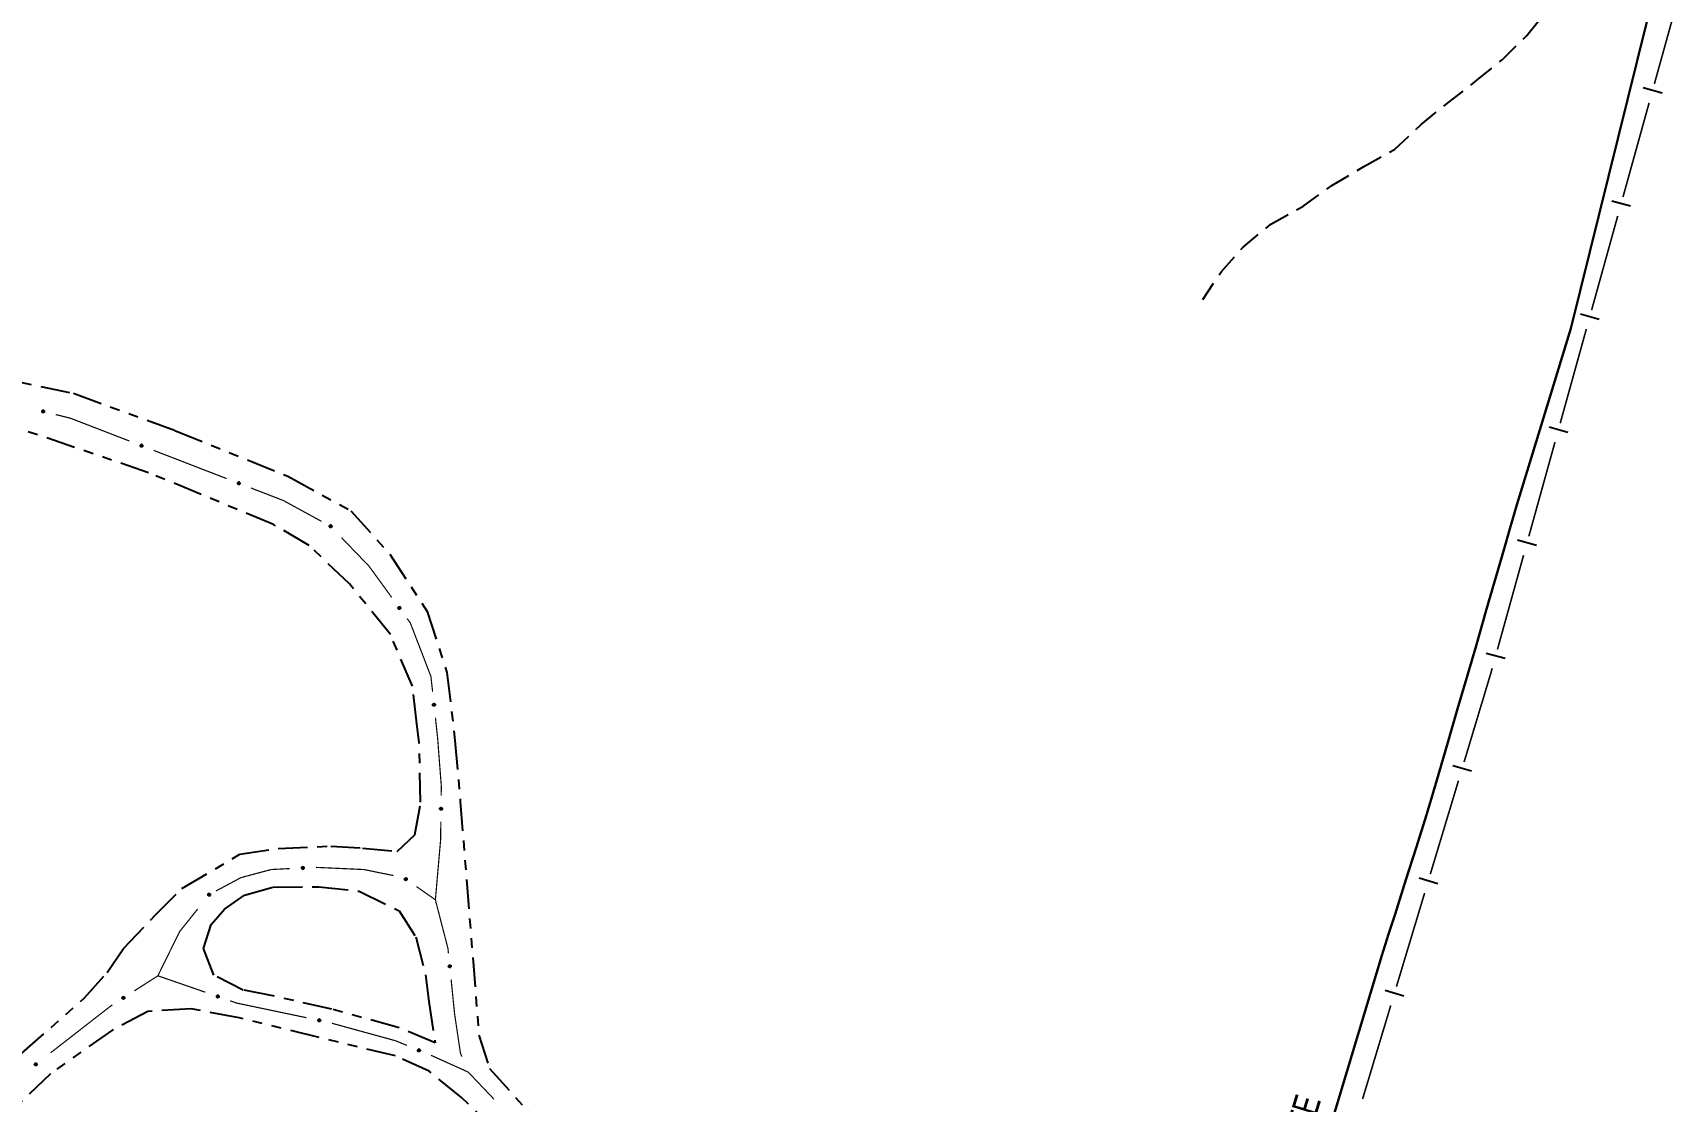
# Model space of a CAD drawing. Extents: x 200604 to 201918, y 4843538 to 4845237.
# Drawn here: x 201422.5 to 201674.4, y 4844060 to 4844223.9 of the extents above; entities that cross this region are included whole.
import ezdxf

# ---------------------------------------------------------------- set-up
doc = ezdxf.new("R2010")
doc.units = 0
doc.header["$LTSCALE"] = 1.5
doc.header["$MEASUREMENT"] = 0
doc.linetypes.add('TRACO_15', pattern=[3, 2, -1])
doc.linetypes.add('TRACO_25', pattern=[8, 3, -1, 1, -1, 1, -1])
for name, color, linetype in [('CD_MALHA_LOTES', 7, 'CONTINUOUS'), ('LM-LIM-SETORES-BAIRROS', 250, 'CONTINUOUS'), ('RU-QUADRA', 210, 'CONTINUOUS'), ('SV-CAMINHO-TRILHA', 20, 'CONTINUOUS'), ('SV-EIXO-RUA-N-PAV', 6, 'CONTINUOUS'), ('SV-RUA-NAO-PAV', 7, 'CONTINUOUS'), ('SV-TXT-RUA-N-PAV', 7, 'CONTINUOUS')]:
    doc.layers.add(name, color=color, linetype=linetype)
doc.styles.add('ARIAL', font='ARIAL.SHX')

msp = doc.modelspace()

# ---------------------------------------------------------------- linework, layer by layer
at = {"layer": 'CD_MALHA_LOTES', "linetype": 'Continuous', "flags": 128}
msp.add_lwpolyline([(201671.460583, 4844231.195954), (201658.42, 4844178.56), (201652.33, 4844158.66), (201650.15, 4844151.51), (201649.07, 4844147.82), (201648.18, 4844144.74), (201645.5, 4844135.51), (201643.88, 4844129.9), (201642.57, 4844125.38), (201641.05, 4844120.2), (201639.66, 4844115.43), (201638.12, 4844110.17), (201636.36, 4844104.12), (201634.69, 4844098.88), (201633.13, 4844093.97), (201631.46, 4844088.73), (201630.48, 4844085.66), (201629.43, 4844082.36), (201593.89, 4843964.3), (201574.04, 4843900.19)], dxfattribs=at)
at = {"layer": 'LM-LIM-SETORES-BAIRROS', "const_width": 0.25}
for points in [[(201674.296413, 4844227.100484), (201671.231654, 4844216.055785)], [(201670.429503, 4844213.165015), (201666.418748, 4844198.711162)], [(201665.616597, 4844195.820392), (201661.605842, 4844181.366539)], [(201660.803691, 4844178.475769), (201656.792937, 4844164.021917)], [(201655.990786, 4844161.131146), (201651.980031, 4844146.677294)], [(201651.17788, 4844143.786524), (201647.167125, 4844129.332671)], [(201646.364974, 4844126.441901), (201646.156109, 4844125.689201)], [(201646.156109, 4844125.689201), (201642.055304, 4844112.074527)], [(201641.190086, 4844109.202003), (201636.863995, 4844094.83938)], [(201635.998777, 4844091.966855), (201631.672685, 4844077.604232)], [(201630.807467, 4844074.731708), (201626.481376, 4844060.369085)]]:
    msp.add_lwpolyline(points, dxfattribs=at)
at = {"layer": 'LM-LIM-SETORES-BAIRROS'}
for points in [[(201669.518885, 4844215.49327), (201672.409655, 4844214.691119)], [(201664.705979, 4844198.148648), (201667.59675, 4844197.346497)], [(201659.893073, 4844180.804025), (201662.783844, 4844180.001874)], [(201655.080168, 4844163.459402), (201657.970938, 4844162.657251)], [(201650.267262, 4844146.114779), (201653.158032, 4844145.312628)], [(201645.454356, 4844128.770157), (201648.345127, 4844127.968006)], [(201640.330636, 4844111.549628), (201643.20316, 4844110.68441)], [(201635.139326, 4844094.314481), (201638.011851, 4844093.449262)], [(201629.948017, 4844077.079333), (201632.820542, 4844076.214115)]]:
    msp.add_lwpolyline(points, dxfattribs=at)
at = {"layer": 'RU-QUADRA', "linetype": 'Continuous', "flags": 128}
msp.add_lwpolyline([(201574.04, 4843900.19), (201593.89, 4843964.3), (201629.43, 4844082.36), (201630.48, 4844085.66), (201631.46, 4844088.73), (201633.13, 4844093.97), (201634.69, 4844098.88), (201636.36, 4844104.12), (201638.12, 4844110.17), (201639.66, 4844115.43), (201641.05, 4844120.2), (201642.57, 4844125.38), (201643.88, 4844129.9), (201645.5, 4844135.51), (201648.18, 4844144.74), (201649.07, 4844147.82), (201650.15, 4844151.51), (201652.33, 4844158.66), (201658.42, 4844178.56), (201671.460583, 4844231.195954)], dxfattribs=at)
at = {"layer": 'SV-CAMINHO-TRILHA', "linetype": 'TRACO_15'}
msp.add_polyline3d([(201601.97, 4844183.02, 4.28), (201604.83, 4844187.29, 4.28), (201608.17, 4844191.05, 4.28), (201612.43, 4844194.56, 4.28), (201617.34, 4844197.28, 4.27), (201621.77, 4844200.49, 4.2), (201626.7, 4844203.41, 4.22), (201631.36, 4844206.02, 4.21), (201635.45, 4844209.83, 4.21), (201639.52, 4844213.13, 4.21), (201643.97, 4844216.6, 4.21), (201647.9, 4844219.78, 4.2), (201651.66, 4844223.49, 4.18), (201655.27, 4844227.94, 4.52)], dxfattribs=at)
at = {"layer": 'SV-EIXO-RUA-N-PAV'}
for points in [[(201424.232865, 4844165.689213), (201424.191327, 4844165.663394), (201424.150347, 4844165.649698), (201424.11288, 4844165.648113), (201424.079406, 4844165.655345), (201424.045994, 4844165.6666), (201424.014812, 4844165.685381), (201423.98482, 4844165.713891), (201423.958628, 4844165.755378), (201423.947357, 4844165.798279), (201423.943837, 4844165.834928), (201423.949368, 4844165.870267), (201423.960847, 4844165.902542), (201423.981425, 4844165.934288), (201424.010615, 4844165.9644), (201424.052969, 4844165.989727), (201424.093236, 4844166.002879), (201424.129516, 4844166.003461), (201424.165008, 4844165.997675), (201424.198981, 4844165.985775), (201424.229484, 4844165.967163), (201424.25975, 4844165.93772), (201424.284194, 4844165.895585), (201424.297769, 4844165.855573), (201424.298861, 4844165.819311), (201424.292378, 4844165.784497), (201424.281496, 4844165.750848), (201424.263923, 4844165.718716), (201424.232865, 4844165.689213)], [(201439.301301, 4844160.423584), (201439.256859, 4844160.403163), (201439.214489, 4844160.3947), (201439.177118, 4844160.397813), (201439.144811, 4844160.409174), (201439.113069, 4844160.42452), (201439.08448, 4844160.447053), (201439.058289, 4844160.47909), (201439.037491, 4844160.523527), (201439.031674, 4844160.567501), (201439.032765, 4844160.604303), (201439.042673, 4844160.638672), (201439.058097, 4844160.669258), (201439.082485, 4844160.698181), (201439.115211, 4844160.724406), (201439.1604, 4844160.744238), (201439.201996, 4844160.75225), (201439.238064, 4844160.74829), (201439.272553, 4844160.738111), (201439.304772, 4844160.722056), (201439.332708, 4844160.699775), (201439.359053, 4844160.666778), (201439.378036, 4844160.621917), (201439.386501, 4844160.580521), (201439.383048, 4844160.544407), (201439.372263, 4844160.510678), (201439.357258, 4844160.478653), (201439.335804, 4844160.448972), (201439.301301, 4844160.423584)], [(201454.225267, 4844154.655117), (201454.180826, 4844154.634696), (201454.138455, 4844154.626232), (201454.101084, 4844154.629345), (201454.068778, 4844154.640707), (201454.037036, 4844154.656053), (201454.008447, 4844154.678585), (201453.982256, 4844154.710622), (201453.961458, 4844154.755059), (201453.955641, 4844154.799034), (201453.956732, 4844154.835835), (201453.966639, 4844154.870205), (201453.982064, 4844154.900791), (201454.006452, 4844154.929713), (201454.039177, 4844154.955938), (201454.084366, 4844154.97577), (201454.125962, 4844154.983782), (201454.16203, 4844154.979823), (201454.19652, 4844154.969643), (201454.228738, 4844154.953588), (201454.256674, 4844154.931308), (201454.28302, 4844154.898311), (201454.302003, 4844154.85345), (201454.310468, 4844154.812054), (201454.307015, 4844154.77594), (201454.296229, 4844154.74221), (201454.281225, 4844154.710186), (201454.259771, 4844154.680505), (201454.225267, 4844154.655117)], [(201468.283328, 4844148.044517), (201468.236599, 4844148.03008), (201468.193486, 4844148.027228), (201468.156842, 4844148.035199), (201468.126298, 4844148.050686), (201468.096834, 4844148.070049), (201468.071436, 4844148.096126), (201468.049657, 4844148.131311), (201468.034846, 4844148.178086), (201468.034827, 4844148.222443), (201468.04072, 4844148.258786), (201468.055035, 4844148.291566), (201468.074325, 4844148.319873), (201468.102284, 4844148.34536), (201468.138157, 4844148.367082), (201468.185551, 4844148.380837), (201468.227837, 4844148.383343), (201468.263078, 4844148.374702), (201468.295941, 4844148.360102), (201468.325785, 4844148.339973), (201468.350569, 4844148.314233), (201468.372375, 4844148.278075), (201468.385331, 4844148.231117), (201468.388312, 4844148.18897), (201468.380168, 4844148.153617), (201468.365066, 4844148.121587), (201468.346004, 4844148.091799), (201468.320854, 4844148.065176), (201468.283328, 4844148.044517)], [(201478.759284, 4844135.504455), (201478.710872, 4844135.511405), (201478.670685, 4844135.527277), (201478.640977, 4844135.550162), (201478.619998, 4844135.57723), (201478.601655, 4844135.60734), (201478.589859, 4844135.641777), (201478.585233, 4844135.682898), (201478.591863, 4844135.731511), (201478.610828, 4844135.77161), (201478.631707, 4844135.801935), (201478.658672, 4844135.825436), (201478.688221, 4844135.842765), (201478.724397, 4844135.853836), (201478.766115, 4844135.858117), (201478.814836, 4844135.850267), (201478.854127, 4844135.834436), (201478.882281, 4844135.811546), (201478.905735, 4844135.784287), (201478.924093, 4844135.753323), (201478.935478, 4844135.719452), (201478.939713, 4844135.677441), (201478.931328, 4844135.629456), (201478.915986, 4844135.590087), (201478.893497, 4844135.56162), (201478.86614, 4844135.539133), (201478.836164, 4844135.520368), (201478.802041, 4844135.507069), (201478.759284, 4844135.504455)], [(201483.976112, 4844120.688207), (201483.937566, 4844120.71831), (201483.910593, 4844120.752065), (201483.896199, 4844120.786693), (201483.891459, 4844120.820609), (201483.890517, 4844120.855854), (201483.897408, 4844120.891597), (201483.913842, 4844120.929574), (201483.943769, 4844120.968453), (201483.980163, 4844120.993811), (201484.013357, 4844121.009739), (201484.048439, 4844121.016718), (201484.082692, 4844121.01706), (201484.119584, 4844121.008674), (201484.157907, 4844120.991643), (201484.196273, 4844120.960605), (201484.22249, 4844120.927332), (201484.235532, 4844120.893472), (201484.242326, 4844120.858159), (201484.242856, 4844120.822166), (201484.23589, 4844120.787119), (201484.218673, 4844120.748564), (201484.187536, 4844120.711102), (201484.154648, 4844120.684576), (201484.120981, 4844120.671061), (201484.086064, 4844120.665156), (201484.050726, 4844120.663781), (201484.014508, 4844120.669212), (201483.976112, 4844120.688207)], [(201485.032246, 4844104.752547), (201484.997636, 4844104.787103), (201484.974956, 4844104.82388), (201484.964869, 4844104.859999), (201484.964278, 4844104.89424), (201484.967618, 4844104.929338), (201484.978794, 4844104.963982), (201484.999714, 4844104.999685), (201485.034135, 4844105.034647), (201485.073337, 4844105.055403), (201485.108218, 4844105.067187), (201485.143887, 4844105.069859), (201485.177929, 4844105.066043), (201485.213531, 4844105.053245), (201485.249505, 4844105.031691), (201485.283823, 4844104.996228), (201485.30581, 4844104.96002), (201485.314649, 4844104.924829), (201485.317109, 4844104.888952), (201485.313269, 4844104.853161), (201485.302103, 4844104.819217), (201485.280337, 4844104.783036), (201485.244886, 4844104.749628), (201485.209023, 4844104.727286), (201485.173965, 4844104.717955), (201485.13859, 4844104.716329), (201485.103346, 4844104.719251), (201485.068054, 4844104.729035), (201485.032246, 4844104.752547)], [(201463.799895, 4844095.919441), (201463.832158, 4844095.956198), (201463.867403, 4844095.981192), (201463.902799, 4844095.993577), (201463.936931, 4844095.996366), (201463.972172, 4844095.995286), (201464.007461, 4844095.986358), (201464.044434, 4844095.967774), (201464.081534, 4844095.935668), (201464.104765, 4844095.89788), (201464.118764, 4844095.863828), (201464.123721, 4844095.828404), (201464.122098, 4844095.794187), (201464.111612, 4844095.757837), (201464.092413, 4844095.720553), (201464.059226, 4844095.684029), (201464.024505, 4844095.659762), (201463.989954, 4844095.648682), (201463.954309, 4844095.643924), (201463.918345, 4844095.645458), (201463.883755, 4844095.654421), (201463.84625, 4844095.673819), (201463.810635, 4844095.707052), (201463.786037, 4844095.741406), (201463.774474, 4844095.775793), (201463.770579, 4844095.81099), (201463.771233, 4844095.846349), (201463.77873, 4844095.882197), (201463.799895, 4844095.919441)], [(201479.688683, 4844094.276377), (201479.736719, 4844094.285571), (201479.779884, 4844094.283651), (201479.815425, 4844094.271687), (201479.844075, 4844094.252925), (201479.871223, 4844094.23043), (201479.89359, 4844094.201712), (201479.911355, 4844094.164338), (201479.920916, 4844094.116216), (201479.916042, 4844094.072127), (201479.906177, 4844094.036655), (201479.888334, 4844094.005655), (201479.866039, 4844093.979648), (201479.83544, 4844093.957401), (201479.797389, 4844093.939767), (201479.748768, 4844093.931324), (201479.706463, 4844093.933497), (201479.67239, 4844093.945972), (201479.641338, 4844093.964108), (201479.613897, 4844093.987406), (201479.592103, 4844094.015723), (201479.574419, 4844094.054066), (201479.566721, 4844094.102166), (201479.568407, 4844094.144384), (201479.5804, 4844094.178623), (201479.598943, 4844094.208793), (201479.621174, 4844094.236296), (201479.649107, 4844094.259982), (201479.688683, 4844094.276377)], [(201449.411361, 4844091.749154), (201449.424842, 4844091.796168), (201449.446042, 4844091.833817), (201449.472761, 4844091.86013), (201449.502436, 4844091.877225), (201449.534764, 4844091.891294), (201449.570487, 4844091.898288), (201449.611855, 4844091.897268), (201449.659111, 4844091.884076), (201449.696252, 4844091.859824), (201449.72345, 4844091.835009), (201449.743057, 4844091.805092), (201449.756199, 4844091.773458), (201449.762236, 4844091.736111), (201449.760794, 4844091.694199), (201449.746378, 4844091.647002), (201449.725342, 4844091.610234), (201449.698829, 4844091.585462), (201449.668628, 4844091.565941), (201449.635452, 4844091.551972), (201449.600346, 4844091.545309), (201449.558149, 4844091.546838), (201449.511754, 4844091.561683), (201449.474843, 4844091.582246), (201449.449705, 4844091.608404), (201449.431156, 4844091.638569), (201449.41665, 4844091.670822), (201449.408125, 4844091.706439), (201449.411361, 4844091.749154)], [(201486.581975, 4844080.879993), (201486.620302, 4844080.849611), (201486.647029, 4844080.815661), (201486.661171, 4844080.78093), (201486.665666, 4844080.74698), (201486.666352, 4844080.711729), (201486.659202, 4844080.676037), (201486.642492, 4844080.63818), (201486.612284, 4844080.599519), (201486.575707, 4844080.574426), (201486.542398, 4844080.558739), (201486.507267, 4844080.552014), (201486.473012, 4844080.551922), (201486.436182, 4844080.560574), (201486.397984, 4844080.577883), (201486.359844, 4844080.609199), (201486.333869, 4844080.642662), (201486.321072, 4844080.676615), (201486.314536, 4844080.711976), (201486.314267, 4844080.747972), (201486.321487, 4844080.782968), (201486.338983, 4844080.821397), (201486.370391, 4844080.858632), (201486.40347, 4844080.884919), (201486.437235, 4844080.898189), (201486.472193, 4844080.903841), (201486.50754, 4844080.904959), (201486.543718, 4844080.899266), (201486.581975, 4844080.879993)], [(201436.61393, 4844075.866854), (201436.604151, 4844075.818933), (201436.585948, 4844075.779747), (201436.561359, 4844075.751433), (201436.533106, 4844075.73208), (201436.501972, 4844075.715535), (201436.466902, 4844075.70578), (201436.42558, 4844075.703575), (201436.37744, 4844075.713047), (201436.338523, 4844075.734332), (201436.309475, 4844075.756955), (201436.287598, 4844075.785253), (201436.272033, 4844075.815767), (201436.263104, 4844075.852531), (201436.261279, 4844075.894429), (201436.271974, 4844075.942605), (201436.290084, 4844075.980899), (201436.314587, 4844076.007661), (201436.343175, 4844076.029475), (201436.375163, 4844076.045984), (201436.409644, 4844076.055362), (201436.451831, 4844076.057124), (201436.499241, 4844076.045937), (201436.537642, 4844076.028311), (201436.56474, 4844076.004191), (201436.585583, 4844075.975561), (201436.602556, 4844075.944536), (201436.61383, 4844075.909691), (201436.61393, 4844075.866854)], [(201451.006519, 4844075.940427), (201450.962836, 4844075.918431), (201450.920795, 4844075.90846), (201450.883336, 4844075.910235), (201450.850645, 4844075.920436), (201450.818375, 4844075.934638), (201450.788999, 4844075.956135), (201450.76168, 4844075.987216), (201450.739308, 4844076.030881), (201450.731923, 4844076.07462), (201450.731699, 4844076.111437), (201450.740373, 4844076.146138), (201450.754695, 4844076.177256), (201450.778033, 4844076.207031), (201450.809801, 4844076.234409), (201450.854253, 4844076.255842), (201450.895536, 4844076.265335), (201450.931723, 4844076.262667), (201450.966554, 4844076.253726), (201450.999325, 4844076.238832), (201451.02804, 4844076.217564), (201451.055547, 4844076.185529), (201451.07612, 4844076.141375), (201451.086059, 4844076.100308), (201451.083899, 4844076.064093), (201451.074325, 4844076.03), (201451.060474, 4844075.99746), (201451.040094, 4844075.967031), (201451.006519, 4844075.940427)], [(201466.580773, 4844072.297498), (201466.540219, 4844072.27016), (201466.499774, 4844072.254956), (201466.462392, 4844072.251985), (201466.428673, 4844072.257973), (201466.394867, 4844072.267984), (201466.363011, 4844072.285597), (201466.331984, 4844072.312978), (201466.304274, 4844072.353467), (201466.291423, 4844072.395922), (201466.286549, 4844072.432415), (201466.290769, 4844072.467935), (201466.301044, 4844072.500612), (201466.320434, 4844072.533098), (201466.348488, 4844072.56427), (201466.389876, 4844072.591148), (201466.429629, 4844072.605781), (201466.465862, 4844072.607705), (201466.501544, 4844072.603237), (201466.535935, 4844072.592603), (201466.567106, 4844072.575133), (201466.59844, 4844072.54683), (201466.624427, 4844072.505629), (201466.639475, 4844072.466147), (201466.641908, 4844072.42995), (201466.636718, 4844072.39492), (201466.627089, 4844072.360891), (201466.610717, 4844072.328131), (201466.580773, 4844072.297498)], [(201481.848135, 4844067.673772), (201481.803248, 4844067.65435), (201481.760699, 4844067.646837), (201481.723407, 4844067.650786), (201481.691363, 4844067.662867), (201481.659972, 4844067.67892), (201481.631894, 4844067.702087), (201481.606427, 4844067.734702), (201481.586629, 4844067.779593), (201481.581797, 4844067.823687), (201481.583712, 4844067.860455), (201481.594386, 4844067.894594), (201481.610491, 4844067.924827), (201481.63552, 4844067.953197), (201481.668825, 4844067.978683), (201481.714446, 4844067.997498), (201481.756211, 4844068.004577), (201481.792181, 4844067.999811), (201481.826435, 4844067.988863), (201481.858285, 4844067.972091), (201481.885716, 4844067.949191), (201481.911316, 4844067.915612), (201481.92929, 4844067.870337), (201481.936827, 4844067.828763), (201481.932567, 4844067.792735), (201481.921029, 4844067.759255), (201481.905311, 4844067.727575), (201481.883199, 4844067.698381), (201481.848135, 4844067.673772)], [(201423.170142, 4844065.707629), (201423.169167, 4844065.65873), (201423.158331, 4844065.616903), (201423.139252, 4844065.584619), (201423.114953, 4844065.560487), (201423.087314, 4844065.538598), (201423.054579, 4844065.522677), (201423.014333, 4844065.513055), (201422.965274, 4844065.513688), (201422.923156, 4844065.527605), (201422.890504, 4844065.544616), (201422.863881, 4844065.568505), (201422.843067, 4844065.595711), (201422.827654, 4844065.630261), (201422.818301, 4844065.671142), (201422.820131, 4844065.720457), (201422.831037, 4844065.76139), (201422.850311, 4844065.792133), (201422.874496, 4844065.818745), (201422.902981, 4844065.840754), (201422.935204, 4844065.856197), (201422.976382, 4844065.86554), (201423.025032, 4844065.863088), (201423.065982, 4844065.852678), (201423.096987, 4844065.83384), (201423.122651, 4844065.80944), (201423.144943, 4844065.781985), (201423.162317, 4844065.749745), (201423.170142, 4844065.707629)]]:
    msp.add_lwpolyline(points, close=True, dxfattribs=at)
for points in [[(201424.292378, 4844165.784497), (201423.943837, 4844165.834928)], [(201424.281496, 4844165.750848), (201423.947357, 4844165.798279)], [(201424.293202, 4844165.802949), (201423.948939, 4844165.85471)], [(201424.298861, 4844165.819311), (201423.949368, 4844165.870267)], [(201424.282997, 4844165.767522), (201423.949995, 4844165.813674)], [(201424.268153, 4844165.736059), (201423.957335, 4844165.775296)], [(201424.295132, 4844165.839025), (201423.958157, 4844165.886164)], [(201424.263923, 4844165.718716), (201423.958628, 4844165.755378)], [(201424.297769, 4844165.855573), (201423.960847, 4844165.902542)], [(201424.248011, 4844165.705912), (201423.975597, 4844165.73561)], [(201424.289117, 4844165.877074), (201423.975979, 4844165.918293)], [(201424.284194, 4844165.895585), (201423.981425, 4844165.934288)], [(201424.232865, 4844165.689213), (201423.98482, 4844165.713891)], [(201424.267876, 4844165.916093), (201423.999098, 4844165.949106)], [(201424.209667, 4844165.676068), (201424.007095, 4844165.698262)], [(201424.25975, 4844165.93772), (201424.010615, 4844165.9644)], [(201424.191327, 4844165.663394), (201424.014812, 4844165.685381)], [(201424.168, 4844165.655486), (201424.039232, 4844165.674814)], [(201424.238699, 4844165.95146), (201424.039433, 4844165.975644)], [(201424.150347, 4844165.649698), (201424.045994, 4844165.6666)], [(201424.229484, 4844165.967163), (201424.052969, 4844165.989727)], [(201424.209868, 4844165.976898), (201424.079447, 4844165.995231)], [(201424.198981, 4844165.985775), (201424.093236, 4844166.002879)], [(201439.357258, 4844160.478653), (201439.031674, 4844160.567501)], [(201439.372263, 4844160.510678), (201439.032765, 4844160.604303)], [(201439.360832, 4844160.495009), (201439.036217, 4844160.582445)], [(201439.335804, 4844160.448972), (201439.037491, 4844160.523527)], [(201439.34217, 4844160.46565), (201439.038699, 4844160.54345)], [(201439.375388, 4844160.528882), (201439.040301, 4844160.623291)], [(201439.383048, 4844160.544407), (201439.042673, 4844160.638672)], [(201439.318416, 4844160.438259), (201439.051855, 4844160.501792)], [(201439.381815, 4844160.564433), (201439.053381, 4844160.653345)], [(201439.386501, 4844160.580521), (201439.058097, 4844160.669258)], [(201439.301301, 4844160.423584), (201439.058289, 4844160.47909)], [(201439.380605, 4844160.602936), (201439.075081, 4844160.682993)], [(201439.276641, 4844160.413444), (201439.078434, 4844160.460798)], [(201439.378036, 4844160.621917), (201439.082485, 4844160.698181)], [(201439.256859, 4844160.403163), (201439.08448, 4844160.447053)], [(201439.364411, 4844160.644305), (201439.101872, 4844160.710673)], [(201439.232727, 4844160.398234), (201439.107387, 4844160.433515)], [(201439.214489, 4844160.3947), (201439.113069, 4844160.42452)], [(201439.359053, 4844160.666778), (201439.115211, 4844160.724406)], [(201439.339886, 4844160.683043), (201439.145209, 4844160.731958)], [(201439.332708, 4844160.699775), (201439.1604, 4844160.744238)], [(201439.314462, 4844160.711887), (201439.187358, 4844160.746387)], [(201439.304772, 4844160.722056), (201439.201996, 4844160.75225)], [(201454.281225, 4844154.710186), (201453.955641, 4844154.799034)], [(201454.296229, 4844154.74221), (201453.956732, 4844154.835835)], [(201454.284799, 4844154.726542), (201453.960183, 4844154.813978)], [(201454.259771, 4844154.680505), (201453.961458, 4844154.755059)], [(201454.266137, 4844154.697182), (201453.962666, 4844154.774983)], [(201454.299355, 4844154.760414), (201453.964268, 4844154.854823)], [(201454.307015, 4844154.77594), (201453.966639, 4844154.870205)], [(201454.242383, 4844154.669791), (201453.975822, 4844154.733325)], [(201454.305782, 4844154.795965), (201453.977348, 4844154.884877)], [(201454.310468, 4844154.812054), (201453.982064, 4844154.900791)], [(201454.225267, 4844154.655117), (201453.982256, 4844154.710622)], [(201454.304572, 4844154.834468), (201453.999047, 4844154.914525)], [(201454.200608, 4844154.644977), (201454.002401, 4844154.69233)], [(201454.302003, 4844154.85345), (201454.006452, 4844154.929713)], [(201454.180826, 4844154.634696), (201454.008447, 4844154.678585)], [(201454.288378, 4844154.875838), (201454.025839, 4844154.942206)], [(201454.156693, 4844154.629767), (201454.031354, 4844154.665047)], [(201454.138455, 4844154.626232), (201454.037036, 4844154.656053)], [(201454.28302, 4844154.898311), (201454.039177, 4844154.955938)], [(201454.263853, 4844154.914575), (201454.069175, 4844154.96349)], [(201454.256674, 4844154.931308), (201454.084366, 4844154.97577)], [(201454.238429, 4844154.94342), (201454.111325, 4844154.97792)], [(201454.228738, 4844154.953588), (201454.125962, 4844154.983782)], [(201468.346004, 4844148.091799), (201468.034827, 4844148.222443)], [(201468.320854, 4844148.065176), (201468.034846, 4844148.178086)], [(201468.329346, 4844148.080879), (201468.038648, 4844148.19768)], [(201468.365066, 4844148.121587), (201468.04072, 4844148.258786)], [(201468.351686, 4844148.107547), (201468.041285, 4844148.236665)], [(201468.302215, 4844148.056828), (201468.046247, 4844148.15466)], [(201468.283328, 4844148.044517), (201468.049657, 4844148.131311)], [(201468.370544, 4844148.139226), (201468.050673, 4844148.276626)], [(201468.380168, 4844148.153617), (201468.055035, 4844148.291566)], [(201468.257555, 4844148.037687), (201468.067239, 4844148.110543)], [(201468.381563, 4844148.173632), (201468.067569, 4844148.304713)], [(201468.236599, 4844148.03008), (201468.071436, 4844148.096126)], [(201468.388312, 4844148.18897), (201468.074325, 4844148.319873)], [(201468.212029, 4844148.028348), (201468.092377, 4844148.07971)], [(201468.385397, 4844148.211963), (201468.092958, 4844148.33127)], [(201468.193486, 4844148.027228), (201468.096834, 4844148.070049)], [(201468.385331, 4844148.231117), (201468.102284, 4844148.34536)], [(201468.374749, 4844148.255094), (201468.123138, 4844148.355211)], [(201468.372375, 4844148.278075), (201468.138157, 4844148.367082)], [(201468.355498, 4844148.296705), (201468.168885, 4844148.370648)], [(201468.350569, 4844148.314233), (201468.185551, 4844148.380837)], [(201468.334063, 4844148.328626), (201468.212559, 4844148.379444)], [(201468.325785, 4844148.339973), (201468.227837, 4844148.383343)], [(201478.759284, 4844135.504455), (201478.585233, 4844135.682898)], [(201478.710872, 4844135.511405), (201478.589859, 4844135.641777)], [(201478.802041, 4844135.507069), (201478.591863, 4844135.731511)], [(201478.781623, 4844135.5075), (201478.592142, 4844135.70546)], [(201478.733067, 4844135.509312), (201478.592236, 4844135.656604)], [(201478.670685, 4844135.527277), (201478.601655, 4844135.60734)], [(201478.687924, 4844135.520354), (201478.601761, 4844135.617978)], [(201478.816436, 4844135.517628), (201478.603685, 4844135.747594)], [(201478.836164, 4844135.520368), (201478.610828, 4844135.77161)], [(201478.848039, 4844135.53217), (201478.62275, 4844135.781701)], [(201478.86614, 4844135.539133), (201478.631707, 4844135.801935)], [(201478.87864, 4844135.552732), (201478.648337, 4844135.8138)], [(201478.893497, 4844135.56162), (201478.658672, 4844135.825436)], [(201478.903323, 4844135.579113), (201478.675627, 4844135.831955)], [(201478.915986, 4844135.590087), (201478.688221, 4844135.842765)], [(201478.923191, 4844135.612116), (201478.709939, 4844135.845092)], [(201478.931328, 4844135.629456), (201478.724397, 4844135.853836)], [(201478.932025, 4844135.655654), (201478.74746, 4844135.853815)], [(201478.939713, 4844135.677441), (201478.766115, 4844135.858117)], [(201478.932433, 4844135.701501), (201478.795413, 4844135.84819)], [(201478.935478, 4844135.719452), (201478.814836, 4844135.850267)], [(201478.926719, 4844135.739524), (201478.83865, 4844135.83745)], [(201478.924093, 4844135.753323), (201478.854127, 4844135.834436)], [(201483.910593, 4844120.752065), (201483.890517, 4844120.855854)], [(201483.922107, 4844120.737486), (201483.895899, 4844120.865031)], [(201483.937566, 4844120.71831), (201483.897408, 4844120.891597)], [(201483.955782, 4844120.705457), (201483.906842, 4844120.903278)], [(201483.976112, 4844120.688207), (201483.913842, 4844120.929574)], [(201483.997007, 4844120.679739), (201483.931056, 4844120.945713)], [(201484.014508, 4844120.669212), (201483.943769, 4844120.968453)], [(201484.032247, 4844120.671214), (201483.962023, 4844120.976527)], [(201484.050726, 4844120.663781), (201483.980163, 4844120.993811)], [(201484.066897, 4844120.668116), (201483.995525, 4844120.996637)], [(201484.086064, 4844120.665156), (201484.013357, 4844121.009739)], [(201484.103671, 4844120.670738), (201484.033686, 4844121.011763)], [(201484.120981, 4844120.671061), (201484.048439, 4844121.016718)], [(201484.138204, 4844120.681352), (201484.06639, 4844121.013943)], [(201484.154648, 4844120.684576), (201484.082692, 4844121.01706)], [(201484.171854, 4844120.700105), (201484.102692, 4844121.008278)], [(201484.187536, 4844120.711102), (201484.119584, 4844121.008674)], [(201484.201169, 4844120.733485), (201484.139583, 4844120.997188)], [(201484.218673, 4844120.748564), (201484.157907, 4844120.991643)], [(201484.224321, 4844120.773059), (201484.178389, 4844120.968462)], [(201484.23589, 4844120.787119), (201484.196273, 4844120.960605)], [(201484.238272, 4844120.808888), (201484.210561, 4844120.937643)], [(201484.242856, 4844120.822166), (201484.22249, 4844120.927332)], [(201484.974956, 4844104.82388), (201484.967618, 4844104.929338)], [(201484.984617, 4844104.808012), (201484.974074, 4844104.937795)], [(201484.997636, 4844104.787103), (201484.978794, 4844104.963982)], [(201485.014158, 4844104.772136), (201484.989576, 4844104.974433)], [(201485.032246, 4844104.752547), (201484.999714, 4844104.999685)], [(201485.051959, 4844104.741607), (201485.018758, 4844105.013616)], [(201485.068054, 4844104.729035), (201485.034135, 4844105.034647)], [(201485.085905, 4844104.728871), (201485.053234, 4844105.040447)], [(201485.103346, 4844104.719251), (201485.073337, 4844105.055403)], [(201485.119923, 4844104.721592), (201485.088928, 4844105.056345)], [(201485.13859, 4844104.716329), (201485.108218, 4844105.067187)], [(201485.156744, 4844104.719734), (201485.128642, 4844105.06673)], [(201485.173965, 4844104.717955), (201485.143887, 4844105.069859)], [(201485.19231, 4844104.72608), (201485.161369, 4844105.064927)], [(201485.209023, 4844104.727286), (201485.177929, 4844105.066043)], [(201485.227985, 4844104.740613), (201485.196715, 4844105.054901)], [(201485.244886, 4844104.749628), (201485.213531, 4844105.053245)], [(201485.261133, 4844104.770191), (201485.231989, 4844105.039417)], [(201485.280337, 4844104.783036), (201485.249505, 4844105.031691)], [(201485.288915, 4844104.806665), (201485.267024, 4844105.006196)], [(201485.302103, 4844104.819217), (201485.283823, 4844104.996228)], [(201485.307109, 4844104.840537), (201485.29522, 4844104.971702)], [(201485.313269, 4844104.853161), (201485.30581, 4844104.96002)], [(201463.770579, 4844095.81099), (201464.118764, 4844095.863828)], [(201463.771233, 4844095.846349), (201464.104765, 4844095.89788)], [(201463.774474, 4844095.775793), (201464.123721, 4844095.828404)], [(201463.774633, 4844095.829956), (201464.106705, 4844095.882382)], [(201463.775143, 4844095.793093), (201464.119619, 4844095.843417)], [(201463.77873, 4844095.882197), (201464.081534, 4844095.935668)], [(201463.779713, 4844095.864372), (201464.088549, 4844095.916981)], [(201463.78376, 4844095.758008), (201464.119921, 4844095.810641)], [(201463.786037, 4844095.741406), (201464.122098, 4844095.794187)], [(201463.790244, 4844095.899065), (201464.05956, 4844095.949663)], [(201463.799895, 4844095.919441), (201464.044434, 4844095.967774)], [(201463.800554, 4844095.723339), (201464.112185, 4844095.774724)], [(201463.810635, 4844095.707052), (201464.111612, 4844095.757837)], [(201463.818282, 4844095.938749), (201464.018583, 4844095.976269)], [(201463.832158, 4844095.956198), (201464.007461, 4844095.986358)], [(201463.832199, 4844095.692159), (201464.098998, 4844095.738529)], [(201463.84625, 4844095.673819), (201464.092413, 4844095.720553)], [(201463.852188, 4844095.970533), (201463.981026, 4844095.989387)], [(201463.867403, 4844095.981192), (201463.972172, 4844095.995286)], [(201463.870381, 4844095.666776), (201464.068095, 4844095.701433)], [(201463.883755, 4844095.654421), (201464.059226, 4844095.684029)], [(201463.905352, 4844095.650794), (201464.035483, 4844095.671081)], [(201463.918345, 4844095.645458), (201464.024505, 4844095.659762)], [(201479.566721, 4844094.102166), (201479.83544, 4844093.957401)], [(201479.568407, 4844094.144384), (201479.866039, 4844093.979648)], [(201479.568768, 4844094.12121), (201479.846263, 4844093.970376)], [(201479.574419, 4844094.054066), (201479.797389, 4844093.939767)], [(201479.574593, 4844094.077168), (201479.813627, 4844093.94991)], [(201479.576806, 4844094.158884), (201479.874426, 4844093.99397)], [(201479.5804, 4844094.178623), (201479.888334, 4844094.005655)], [(201479.589137, 4844094.033687), (201479.766456, 4844093.939612)], [(201479.591553, 4844094.191865), (201479.894317, 4844094.020022)], [(201479.592103, 4844094.015723), (201479.748768, 4844093.931324)], [(201479.598943, 4844094.208793), (201479.906177, 4844094.036655)], [(201479.606921, 4844093.999598), (201479.722078, 4844093.935688)], [(201479.61379, 4844094.221271), (201479.908056, 4844094.058704)], [(201479.613897, 4844093.987406), (201479.706463, 4844093.933497)], [(201479.621174, 4844094.236296), (201479.916042, 4844094.072127)], [(201479.638935, 4844094.245312), (201479.914976, 4844094.09716)], [(201479.649107, 4844094.259982), (201479.920916, 4844094.116216)], [(201479.668553, 4844094.266224), (201479.912169, 4844094.140756)], [(201479.688683, 4844094.276377), (201479.911355, 4844094.164338)], [(201479.715052, 4844094.280322), (201479.896171, 4844094.186919)], [(201479.736719, 4844094.285571), (201479.89359, 4844094.201712)], [(201479.76133, 4844094.284583), (201479.874587, 4844094.220337)], [(201479.779884, 4844094.283651), (201479.871223, 4844094.23043)], [(201449.408125, 4844091.706439), (201449.659111, 4844091.884076)], [(201449.411333, 4844091.726609), (201449.633265, 4844091.887349)], [(201449.411361, 4844091.749154), (201449.611855, 4844091.897268)], [(201449.416623, 4844091.690741), (201449.673433, 4844091.870173)], [(201449.41665, 4844091.670822), (201449.696252, 4844091.859824)], [(201449.419745, 4844091.774465), (201449.584851, 4844091.893914)], [(201449.424842, 4844091.796168), (201449.570487, 4844091.898288)], [(201449.426724, 4844091.657451), (201449.704624, 4844091.846638)], [(201449.431156, 4844091.638569), (201449.72345, 4844091.835009)], [(201449.436834, 4844091.817682), (201449.545289, 4844091.88974)], [(201449.442924, 4844091.624333), (201449.732938, 4844091.816917)], [(201449.446042, 4844091.833817), (201449.534764, 4844091.891294)], [(201449.449705, 4844091.608404), (201449.743057, 4844091.805092)], [(201449.465696, 4844091.596286), (201449.747205, 4844091.787408)], [(201449.474843, 4844091.582246), (201449.756199, 4844091.773458)], [(201449.495685, 4844091.572107), (201449.755544, 4844091.751626)], [(201449.511754, 4844091.561683), (201449.762236, 4844091.736111)], [(201449.537613, 4844091.557422), (201449.759073, 4844091.713266)], [(201449.558149, 4844091.546838), (201449.760794, 4844091.694199)], [(201449.582977, 4844091.550772), (201449.746968, 4844091.666526)], [(201449.600346, 4844091.545309), (201449.746378, 4844091.647002)], [(201449.621424, 4844091.551251), (201449.730436, 4844091.625156)], [(201449.635452, 4844091.551972), (201449.725342, 4844091.610234)], [(201486.314267, 4844080.747972), (201486.333869, 4844080.642662)], [(201486.318946, 4844080.761216), (201486.345723, 4844080.632264)], [(201486.321487, 4844080.782968), (201486.359844, 4844080.609199)], [(201486.333157, 4844080.796943), (201486.37767, 4844080.601213)], [(201486.338983, 4844080.821397), (201486.397984, 4844080.577883)], [(201486.356596, 4844080.836348), (201486.416267, 4844080.572206)], [(201486.370391, 4844080.858632), (201486.436182, 4844080.560574)], [(201486.386153, 4844080.869515), (201486.453077, 4844080.560848)], [(201486.40347, 4844080.884919), (201486.473012, 4844080.551922)], [(201486.419937, 4844080.888024), (201486.489336, 4844080.55492)], [(201486.437235, 4844080.898189), (201486.507267, 4844080.552014)], [(201486.454546, 4844080.898387), (201486.522056, 4844080.556863)], [(201486.472193, 4844080.903841), (201486.542398, 4844080.558739)], [(201486.491338, 4844080.900742), (201486.560325, 4844080.571711)], [(201486.50754, 4844080.904959), (201486.575707, 4844080.574426)], [(201486.525965, 4844080.897392), (201486.593972, 4844080.591577)], [(201486.543718, 4844080.899266), (201486.612284, 4844080.599519)], [(201486.561142, 4844080.888612), (201486.625161, 4844080.622167)], [(201486.581975, 4844080.879993), (201486.642492, 4844080.63818)], [(201486.60218, 4844080.862595), (201486.649683, 4844080.664424)], [(201486.620302, 4844080.849611), (201486.659202, 4844080.676037)], [(201486.635622, 4844080.830323), (201486.660903, 4844080.702591)], [(201486.647029, 4844080.815661), (201486.666352, 4844080.711729)], [(201436.451831, 4844076.057124), (201436.261279, 4844075.894429)], [(201436.499241, 4844076.045937), (201436.263104, 4844075.852531)], [(201436.473129, 4844076.048171), (201436.264479, 4844075.875553)], [(201436.516074, 4844076.036797), (201436.270984, 4844075.837584)], [(201436.409644, 4844076.055362), (201436.271974, 4844075.942605)], [(201436.427385, 4844076.051268), (201436.272908, 4844075.923094)], [(201436.389092, 4844076.047796), (201436.286167, 4844075.965626)], [(201436.375163, 4844076.045984), (201436.290084, 4844075.980899)], [(201451.074325, 4844076.03), (201450.731699, 4844076.111437)], [(201451.060474, 4844075.99746), (201450.731923, 4844076.07462)], [(201451.063462, 4844076.013933), (201450.735929, 4844076.089717)], [(201451.076798, 4844076.048304), (201450.738552, 4844076.130682)], [(201451.040094, 4844075.967031), (201450.739308, 4844076.030881)], [(201451.04586, 4844075.983926), (201450.739803, 4844076.050835)], [(201451.083899, 4844076.064093), (201450.740373, 4844076.146138)], [(201451.08195, 4844076.084062), (201450.75055, 4844076.161184)], [(201451.086059, 4844076.100308), (201450.754695, 4844076.177256)], [(201451.079366, 4844076.122498), (201450.771177, 4844076.191588)], [(201451.07612, 4844076.141375), (201450.778033, 4844076.207031)], [(201451.061705, 4844076.163262), (201450.796962, 4844076.220208)], [(201451.055547, 4844076.185529), (201450.809801, 4844076.234409)], [(201451.035811, 4844076.201099), (201450.83951, 4844076.243028)], [(201451.02804, 4844076.217564), (201450.854253, 4844076.255842)], [(201451.009373, 4844076.229016), (201450.881118, 4844076.258953)], [(201450.999325, 4844076.238832), (201450.895536, 4844076.265335)], [(201436.537642, 4844076.028311), (201436.272033, 4844075.815767)], [(201436.547854, 4844076.015026), (201436.282086, 4844075.802561)], [(201436.56474, 4844076.004191), (201436.287598, 4844075.785253)], [(201436.572741, 4844075.988837), (201436.298607, 4844075.774252)], [(201436.585583, 4844075.975561), (201436.309475, 4844075.756955)], [(201436.591472, 4844075.957083), (201436.32915, 4844075.746826)], [(201436.602556, 4844075.944536), (201436.338523, 4844075.734332)], [(201436.604134, 4844075.92468), (201436.362079, 4844075.725792)], [(201436.61383, 4844075.909691), (201436.37744, 4844075.713047)], [(201436.612202, 4844075.889333), (201436.403462, 4844075.711796)], [(201436.61393, 4844075.866854), (201436.42558, 4844075.703575)], [(201436.607543, 4844075.840968), (201436.45224, 4844075.709023)], [(201436.604151, 4844075.818933), (201436.466902, 4844075.70578)], [(201436.593871, 4844075.79655), (201436.491358, 4844075.716265)], [(201436.585948, 4844075.779747), (201436.501972, 4844075.715535)], [(201451.0231, 4844075.955704), (201450.754439, 4844076.009674)], [(201451.006519, 4844075.940427), (201450.76168, 4844075.987216)], [(201450.982238, 4844075.929413), (201450.782466, 4844075.969655)], [(201450.962836, 4844075.918431), (201450.788999, 4844075.956135)], [(201450.938895, 4844075.912644), (201450.812375, 4844075.943424)], [(201450.920795, 4844075.90846), (201450.818375, 4844075.934638)], [(201466.636718, 4844072.39492), (201466.286549, 4844072.432415)], [(201466.641908, 4844072.42995), (201466.290769, 4844072.467935)], [(201466.636858, 4844072.41339), (201466.290915, 4844072.452372)], [(201466.627089, 4844072.360891), (201466.291423, 4844072.395922)], [(201466.627972, 4844072.37761), (201466.293489, 4844072.411404)], [(201466.637452, 4844072.449513), (201466.298963, 4844072.484146)], [(201466.639475, 4844072.466147), (201466.301044, 4844072.500612)], [(201466.614302, 4844072.345619), (201466.302245, 4844072.373323)], [(201466.610717, 4844072.328131), (201466.304274, 4844072.353467)], [(201466.630032, 4844072.487314), (201466.315583, 4844072.516913)], [(201466.624427, 4844072.505629), (201466.320434, 4844072.533098)], [(201466.595291, 4844072.314747), (201466.321964, 4844072.334341)], [(201466.580773, 4844072.297498), (201466.331984, 4844072.312978)], [(201466.607362, 4844072.52552), (201466.337546, 4844072.548561)], [(201466.59844, 4844072.54683), (201466.348488, 4844072.56427)], [(201466.558078, 4844072.283504), (201466.354822, 4844072.298184)], [(201466.540219, 4844072.27016), (201466.363011, 4844072.285597)], [(201466.576895, 4844072.559782), (201466.37687, 4844072.576573)], [(201466.517201, 4844072.261394), (201466.387806, 4844072.275942)], [(201466.567106, 4844072.575133), (201466.389876, 4844072.591148)], [(201466.499774, 4844072.254956), (201466.394867, 4844072.267984)], [(201466.547142, 4844072.584136), (201466.416132, 4844072.597628)], [(201466.535935, 4844072.592603), (201466.429629, 4844072.605781)], [(201481.905311, 4844067.727575), (201481.581797, 4844067.823687)], [(201481.921029, 4844067.759255), (201481.583712, 4844067.860455)], [(201481.883199, 4844067.698381), (201481.586629, 4844067.779593)], [(201481.909251, 4844067.743846), (201481.586673, 4844067.838525)], [(201481.889936, 4844067.714912), (201481.588282, 4844067.799485)], [(201481.924561, 4844067.777384), (201481.591671, 4844067.879269)], [(201481.932567, 4844067.792735), (201481.594386, 4844067.894594)], [(201481.865575, 4844067.688059), (201481.600503, 4844067.757543)], [(201481.931782, 4844067.812783), (201481.60542, 4844067.909023)], [(201481.848135, 4844067.673772), (201481.606427, 4844067.734702)], [(201481.936827, 4844067.828763), (201481.610491, 4844067.924827)], [(201481.823255, 4844067.664186), (201481.626158, 4844067.715964)], [(201481.931434, 4844067.851304), (201481.627778, 4844067.938178)], [(201481.803248, 4844067.65435), (201481.631894, 4844067.702087)], [(201481.92929, 4844067.870337), (201481.63552, 4844067.953197)], [(201481.779011, 4844067.649963), (201481.654493, 4844067.68804)], [(201481.91617, 4844067.893025), (201481.655182, 4844067.965252)], [(201481.760699, 4844067.646837), (201481.659972, 4844067.67892)], [(201481.911316, 4844067.915612), (201481.668825, 4844067.978683)], [(201481.892518, 4844067.932302), (201481.698984, 4844067.985561)], [(201481.885716, 4844067.949191), (201481.714446, 4844067.997498)], [(201481.867746, 4844067.961708), (201481.741446, 4844067.999044)], [(201481.858285, 4844067.972091), (201481.756211, 4844068.004577)], [(201422.976382, 4844065.86554), (201422.818301, 4844065.671142)], [(201422.935204, 4844065.856197), (201422.820131, 4844065.720457)], [(201422.953393, 4844065.855371), (201422.824569, 4844065.701435)], [(201422.998945, 4844065.860575), (201422.824853, 4844065.653154)], [(201423.025032, 4844065.863088), (201422.827654, 4844065.630261)], [(201422.916355, 4844065.845049), (201422.829939, 4844065.745661)], [(201422.902981, 4844065.840754), (201422.831037, 4844065.76139)], [(201423.043238, 4844065.857134), (201422.838101, 4844065.616981)], [(201423.065982, 4844065.852678), (201422.843067, 4844065.595711)], [(201423.078423, 4844065.841452), (201422.855337, 4844065.584534)], [(201423.096987, 4844065.83384), (201422.863881, 4844065.568505)], [(201423.107626, 4844065.820182), (201422.876694, 4844065.55967)], [(201423.122651, 4844065.80944), (201422.890504, 4844065.544616)], [(201423.131777, 4844065.792327), (201422.911682, 4844065.538203)], [(201423.144943, 4844065.781985), (201422.923156, 4844065.527605)], [(201423.150077, 4844065.76274), (201422.947866, 4844065.523453)], [(201423.162317, 4844065.749745), (201422.965274, 4844065.513688)], [(201423.164387, 4844065.729427), (201422.991095, 4844065.517152)], [(201423.170142, 4844065.707629), (201423.014333, 4844065.513055)], [(201423.168529, 4844065.681015), (201423.039573, 4844065.523222)], [(201423.169167, 4844065.65873), (201423.054579, 4844065.522677)], [(201423.163093, 4844065.63486), (201423.076743, 4844065.537401)], [(201423.158331, 4844065.616903), (201423.087314, 4844065.538598)]]:
    msp.add_lwpolyline(points, dxfattribs=at)
at = {"layer": 'SV-EIXO-RUA-N-PAV', "const_width": 0.18}
for points in [[(201428.31, 4844164.79), (201426.060983, 4844165.348588)], [(201428.946743, 4844164.543884), (201428.31, 4844164.79)], [(201437.341474, 4844161.299121), (201428.946743, 4844164.543884)], [(201452.265441, 4844155.530654), (201441.072466, 4844159.857004)], [(201460.96, 4844152.17), (201455.996433, 4844154.088537)], [(201461.555511, 4844151.844728), (201460.96, 4844152.17)], [(201466.821219, 4844148.968562), (201461.555511, 4844151.844728)], [(201474.1, 4844142.1), (201469.887848, 4844146.469482)], [(201474.647396, 4844141.347115), (201474.1, 4844142.1)], [(201477.587703, 4844137.303033), (201474.647396, 4844141.347115)], [(201480.44, 4844133.38), (201479.939948, 4844134.067768)], [(201480.493759, 4844133.240328), (201480.44, 4844133.38)], [(201483.6, 4844125.17), (201480.493759, 4844133.240328)], [(201483.638069, 4844124.819542), (201483.6, 4844125.17)], [(201483.854051, 4844122.831238), (201483.638069, 4844124.819542)], [(201484.62, 4844115.78), (201484.286015, 4844118.854631)], [(201484.68903, 4844114.875347), (201484.62, 4844115.78)], [(201485.19, 4844108.31), (201484.68903, 4844114.875347)], [(201485.171036, 4844106.89456), (201485.184433, 4844107.89447)], [(201485.184433, 4844107.89447), (201485.19, 4844108.31)], [(201485.08, 4844100.1), (201485.117447, 4844102.894919)], [(201484.28, 4844090.93), (201485.062198, 4844099.895945)], [(201485.062198, 4844099.895945), (201485.08, 4844100.1)], [(201450.633048, 4844092.279005), (201454.158645, 4844094.168494)], [(201454.158645, 4844094.168494), (201454.46, 4844094.33)], [(201454.46, 4844094.33), (201458.960169, 4844095.532632)], [(201458.960169, 4844095.532632), (201459.1, 4844095.57)], [(201459.1, 4844095.57), (201461.951571, 4844095.715141)], [(201465.946445, 4844095.902475), (201472.939301, 4844095.586306)], [(201472.939301, 4844095.586306), (201473.3, 4844095.57)], [(201473.3, 4844095.57), (201477.846547, 4844094.648804)], [(201481.382092, 4844092.957343), (201483.840262, 4844091.237635)], [(201483.840262, 4844091.237635), (201484.28, 4844090.93)], [(201445.06, 4844086.06), (201447.83001, 4844089.520984)], [(201484.28, 4844090.93), (201486.146971, 4844083.70395)], [(201444.809726, 4844085.55121), (201445.06, 4844086.06)], [(201441.72, 4844079.27), (201444.809726, 4844085.55121)], [(201486.146971, 4844083.70395), (201486.21, 4844083.46)], [(201486.21, 4844083.46), (201486.285384, 4844082.715769)], [(201441.72, 4844079.27), (201438.11743, 4844076.96117)], [(201442.401438, 4844079.034226), (201441.72, 4844079.27)], [(201449.016665, 4844076.74539), (201442.401438, 4844079.034226)], [(201486.688485, 4844078.736132), (201487.192362, 4844073.761586)], [(201434.48, 4844074.63), (201425.261923, 4844067.45771)], [(201434.749696, 4844074.802844), (201434.48, 4844074.63)], [(201453.83, 4844075.08), (201452.796795, 4844075.437484)], [(201454.717451, 4844074.894167), (201453.83, 4844075.08)], [(201464.505162, 4844072.844603), (201454.717451, 4844074.894167)], [(201487.192362, 4844073.761586), (201487.23, 4844073.39)], [(201478.17, 4844069.31), (201468.412092, 4844071.991057)], [(201487.23, 4844073.39), (201488.064639, 4844067.825737)], [(201478.983949, 4844068.974264), (201478.17, 4844069.31)], [(201479.908395, 4844068.59295), (201478.983949, 4844068.974264)], [(201483.94, 4844066.93), (201483.606177, 4844067.067695)], [(201484.522256, 4844066.667011), (201483.94, 4844066.93)], [(201489.32, 4844064.5), (201484.522256, 4844066.667011)], [(201488.064639, 4844067.825737), (201488.13, 4844067.39)], [(201488.13, 4844067.39), (201488.342987, 4844066.872746)], [(201489.826599, 4844063.966697), (201489.32, 4844064.5)], [(201493.270206, 4844060.341566), (201489.826599, 4844063.966697)]]:
    msp.add_lwpolyline(points, dxfattribs=at)
at = {"layer": 'SV-RUA-NAO-PAV', "linetype": 'TRACO_25'}
for points in [[(201412.03, 4844172.12, 6.61), (201428.79, 4844168.62, 6.61), (201444.33, 4844162.92, 6.71), (201461.67, 4844155.88, 6.71), (201471.32, 4844150.61, 6.64), (201477.28, 4844143.94, 6.64), (201483, 4844135.16, 6.35), (201486.06, 4844125.78, 6.26), (201487.28, 4844115.37, 6.19), (201488.1, 4844105.98, 6.46), (201490.95, 4844070.14, 6.56), (201492.59, 4844065.07, 6.56), (201499.12, 4844057.72, 6.37)], [(201420.84, 4844067.38, 6.48), (201430.45, 4844075.88, 6.45), (201433.92, 4844079.76, 6.46), (201436.47, 4844083.44, 6.79), (201441.33, 4844088.6, 6.79), (201445.38, 4844092.64, 6.43), (201454.31, 4844097.93, 6.29), (201460.17, 4844098.8, 6.12), (201468.25, 4844099.16, 6.27), (201473.12, 4844098.87, 6.39), (201478.44, 4844098.36, 6.39), (201481.13, 4844100.91, 6.2), (201482.02, 4844105.89, 6.2), (201481.81, 4844115.06, 6.2), (201481.46, 4844117.94, 6.2), (201480.75, 4844123.71, 6.2), (201477.38, 4844131.64, 6.09), (201471.11, 4844139.38, 6.09), (201464.92, 4844145.25, 6.08), (201459.44, 4844148.5, 6.08), (201440.3, 4844156.43, 6.08), (201414.62, 4844165.19, 6.08)], [(201495.63, 4843918.3, 6.68), (201499.91, 4843933.8, 6.68), (201501.19, 4843938.42, 6.68), (201520.06, 4844012.62, 6.5), (201520.5, 4844017.36, 6.5), (201519.82, 4844025.16, 6.39), (201517.75, 4844030.53, 6.39), (201510.64, 4844038.6, 6.39), (201495.92, 4844053.39, 6.22), (201488.29, 4844060.58, 6.41), (201483.33, 4844064.62, 6.92), (201478.14, 4844066.97, 6.6), (201454.17, 4844072.81, 6.51), (201446.83, 4844074.21, 6.51), (201440.2, 4844073.8, 6.51), (201434.83, 4844071, 6.51), (201425.24, 4844064.25, 6.51), (201417.08, 4844056.38, 6.23)]]:
    msp.add_polyline3d(points, dxfattribs=at)
msp.add_polyline3d([(201455.02, 4844091.66, 6.75), (201459.39, 4844092.85, 6.75), (201466.41, 4844092.94, 6.38), (201472.6, 4844092.25, 6.38), (201478.72, 4844089.25, 6.5), (201481.29, 4844085.24, 6.58), (201482.74, 4844079.44, 6.62), (201483.28, 4844075.35, 6.62), (201484.26, 4844068.99, 6.62), (201478.72, 4844071.29, 6.62), (201468.4, 4844074.15, 6.62), (201459.36, 4844076.2, 6.62), (201454.8, 4844077.08, 6.62), (201450.3, 4844079.38, 6.62), (201448.73, 4844083.45, 6.62), (201449.88, 4844087.12, 6.62), (201451.95, 4844089.49, 6.62)], close=True, dxfattribs=at)

# ---------------------------------------------------------------- texts
at = {"layer": 'SV-TXT-RUA-N-PAV', "style": 'ARIAL', "width": 0.7}
msp.add_text('HORIZONTE', height=4, rotation=73, dxfattribs=at).set_placement((201613.4, 4844038.15))

doc.saveas('drawing.dxf')
